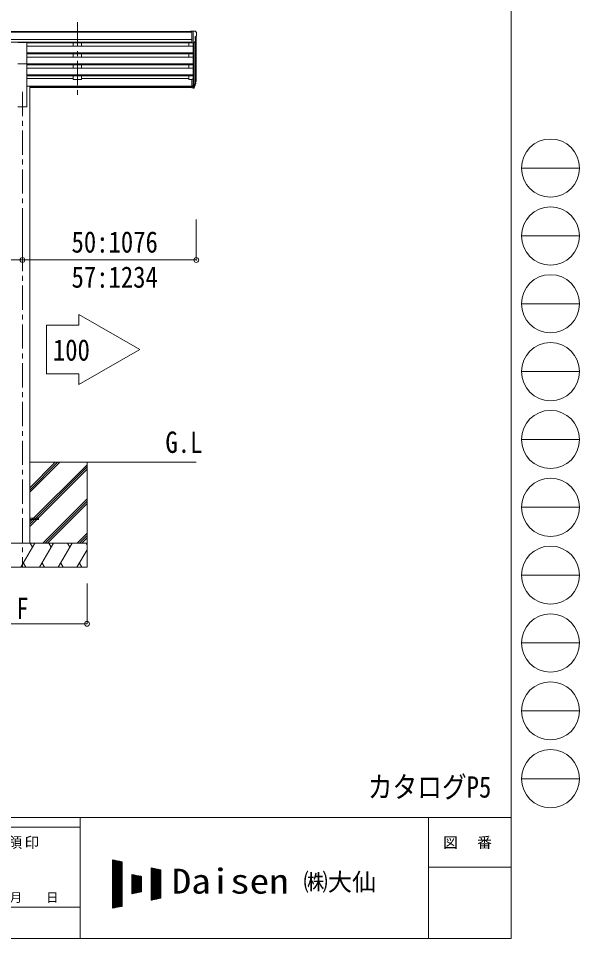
# Model space of a CAD drawing. Units: millimetres, scale not verified. Extents: x -14420 to 2444, y -5820 to 5820.
# Drawn here: x -1029 to 2444, y -5820 to -123 of the extents above; entities that cross this region are included whole.
import ezdxf
from ezdxf.enums import TextEntityAlignment as Align

# ---------------------------------------------------------------- set-up
doc = ezdxf.new("R2010")
doc.units = ezdxf.units.MM
doc.header["$LTSCALE"] = 30
doc.header["$PDMODE"] = 32
doc.header["$PDSIZE"] = 30
doc.linetypes.add('CHAIN1', pattern=[8, 5, -1, 1, -1])
for name, color, linetype, lineweight in [('0-0_0', 7, 'Continuous', 9), ('0-1_本体', 5, 'CHAIN1', 9), ('0-3_ELV2', 4, 'Continuous', 9), ('0-6_OTH_LINE', 6, 'Continuous', 9), ('F-0_240', 7, 'Continuous', 9)]:
    doc.layers.add(name, color=color, linetype=linetype, lineweight=lineweight)
doc.layers.add('0-7_SHAPE', color=7, linetype='Continuous')
doc.styles.add('ＭＳ ゴシック', font='')
doc.styles.get('ＭＳ ゴシック').set_extended_font_data('MS Gothic')

msp = doc.modelspace()

# ---------------------------------------------------------------- linework, layer by layer
at = {"layer": '0-0_0'}
for p, q in [((-959.18, -2871.4), (71.62, -2871.4)), ((-959.18, -3057.03), (-773.55, -2871.4)), ((-959.18, -3042.89), (-787.69, -2871.4)), ((-959.18, -3028.75), (-801.83, -2871.4)), ((-959.18, -3240.88), (-604.38, -2886.08)), ((-959.18, -3255.02), (-604.38, -2900.22)), ((-604.38, -2871.4), (-604.38, -3521.4)), ((-956.92, -3266.9), (-604.38, -2914.36)), ((-877.57, -3371.4), (-604.38, -3098.21)), ((-863.43, -3371.4), (-604.38, -3112.35)), ((-849.29, -3371.4), (-604.38, -3126.5)), ((-665.44, -3371.4), (-604.38, -3310.34)), ((-651.3, -3371.4), (-604.38, -3324.49)), ((-637.15, -3371.4), (-604.38, -3338.63)), ((-604.38, -3371.4), (-1404.38, -3371.4)), ((-1013.22, -3521.4), (-926.62, -3371.4)), ((-941.62, -3397.38), (-956.62, -3371.4)), ((-897.75, -3521.4), (-811.15, -3371.4)), ((-826.15, -3397.38), (-841.15, -3371.4)), ((-782.28, -3521.4), (-695.68, -3371.4)), ((-725.68, -3371.4), (-710.68, -3397.38)), ((-666.81, -3521.4), (-604.38, -3413.26)), ((-610.21, -3371.4), (-604.38, -3381.5)), ((-998.22, -3495.42), (-983.23, -3521.4)), ((-882.75, -3495.42), (-867.76, -3521.4)), ((-767.28, -3495.42), (-752.29, -3521.4)), ((-651.81, -3495.42), (-636.82, -3521.4))]:
    msp.add_line(p, q, dxfattribs=at)
msp.add_lwpolyline([(-1404.38, -2871.4), (-1404.38, -3521.4), (-604.38, -3521.4)], dxfattribs=at)
at = {"layer": '0-1_本体'}
for p, q in [((-664.38, -147), (-664.38, -624.52)), ((-664.38, -147), (-664.38, -624.52)), ((-1004.38, -577.83), (-1004.38, -3521.4))]:
    msp.add_line(p, q, dxfattribs=at)
at = {"layer": '0-3_ELV2'}
for p, q in [((45.12, -204.35), (-4953.88, -204.35)), ((45.12, -209.56), (-4953.88, -209.56)), ((45.12, -202.74), (35.12, -202.83)), ((35.12, -204.35), (35.12, -202.83)), ((45.12, -274.73), (45.12, -202.74)), ((63.62, -202.74), (45.12, -202.74)), ((51.62, -275.73), (51.62, -202.74)), ((63.62, -202.74), (65.95, -202.89)), ((66.71, -203.31), (70.78, -209.12)), ((73.62, -212.11), (73.62, -212.74)), ((45.12, -253.1), (-4953.88, -253.1)), ((45.12, -270.95), (-4953.88, -270.95)), ((-1031.88, -273.37), (-976.88, -273.37)), ((-976.88, -405.17), (-976.88, -273.37)), ((45.12, -274.29), (-976.88, -274.29)), ((-689.38, -274.19), (-689.38, -294.65)), ((-639.38, -274.19), (-639.38, -294.65)), ((26.62, -274.19), (26.62, -294.65)), ((45.12, -274.73), (51.62, -274.73)), ((51.62, -275.73), (56.83, -275.41)), ((51.62, -275.73), (51.62, -500.12)), ((57.62, -275.25), (57.63, -544.9)), ((59.24, -273.91), (68.25, -258.32)), ((65.62, -237.26), (65.62, -253.53)), ((71.09, -233.93), (65.77, -237)), ((66.65, -261.09), (66.65, -526.47)), ((71.62, -233.32), (71.62, -499.76)), ((-976.88, -294.65), (51.62, -294.65)), ((-976.88, -336.53), (51.62, -336.53)), ((-976.88, -338.02), (51.62, -338.02)), ((-976.88, -342.34), (51.62, -342.34)), ((-976.88, -363.14), (51.62, -363.14)), ((-689.38, -342.34), (-689.38, -363.14)), ((-639.38, -342.34), (-639.38, -363.14)), ((26.62, -342.34), (26.62, -363.14)), ((-1031.88, -405.17), (-976.88, -405.17)), ((-976.88, -405.02), (51.62, -405.02)), ((-976.88, -405.17), (-976.88, -671.4)), ((-976.88, -406.51), (51.62, -406.51)), ((-976.88, -410.83), (51.62, -410.83)), ((-976.88, -431.63), (51.62, -431.63)), ((-689.38, -410.83), (-689.38, -431.63)), ((-639.38, -410.83), (-639.38, -431.63)), ((26.62, -431.63), (26.62, -410.83)), ((-976.88, -473.51), (51.62, -473.51)), ((-976.88, -475.01), (51.62, -475.01)), ((-976.88, -479.32), (51.62, -479.32)), ((-976.88, -495.81), (-689.38, -495.81)), ((-689.38, -479.32), (-689.38, -500.76)), ((-639.38, -500.76), (-689.38, -500.76)), ((-639.38, -479.32), (-639.38, -500.76)), ((26.62, -495.81), (-639.38, -495.81)), ((26.62, -479.32), (26.62, -500.76)), ((26.62, -500.76), (45.12, -500.76)), ((45.12, -500.12), (45.12, -554.16)), ((45.12, -500.12), (51.62, -500.12)), ((51.62, -500.12), (51.62, -554.9)), ((-959.18, -542.4), (-976.88, -542.4)), ((-959.18, -542.4), (-959.18, -3371.4)), ((-959.18, -542.83), (45.12, -542.83)), ((-959.18, -544.22), (45.12, -544.22)), ((45.12, -551.91), (-959.18, -551.91)), ((45.12, -540.26), (51.62, -540.26)), ((45.12, -545.14), (51.62, -545.14)), ((45.12, -554.16), (51.62, -554.16)), ((51.62, -545.16), (56.75, -545.16)), ((51.62, -546.96), (56.47, -546.96)), ((51.62, -554.9), (56.47, -554.9)), ((58.05, -544.48), (65.81, -529.07)), ((67.26, -529.43), (59.06, -545.61)), ((67.87, -529.99), (59.06, -553.54)), ((69.92, -512.94), (66.65, -520)), ((70.53, -514.31), (66.65, -522.26)), ((68.21, -525.59), (67.87, -529.99)), ((-1031.88, -671.4), (-976.88, -671.4)), ((-959.18, -3216.9), (-904.38, -3216.9)), ((-959.18, -3225.9), (-904.38, -3225.9)), ((-904.38, -3216.9), (-904.38, -3225.9))]:
    msp.add_line(p, q, dxfattribs=at)
for centre, radius, start, end in [((65.89, -203.88), 1, 35, 86.5), ((70.62, -212.11), 3, 0, 87), ((-128.38, -212.74), 202, 355.05096, 0), ((56.65, -272.41), 3, 273.5, 330), ((65.92, -237.26), 0.3, 120, 180), ((65.92, -253.53), 0.3, 180, 265.2833), ((65.65, -256.82), 3, 330, 85.2833), ((66.71, -229.56), 6.18, 315.00103, 354.2965), ((41.03, -503.44), 30.41, 341.80266, 352.8448), ((42.44, -505.2), 29.53, 342.01856, 353.49194)]:
    msp.add_arc(centre, radius, start, end, dxfattribs=at)
for centre, major_axis, ratio, start_param, end_param in [((-16.24, -498.95), (-87.93, 4.42), 0.541684, 3.060334, 3.2172517), ((-17.03, -505.63), (89.06, 1.43), 0.57596, 6.1985533, 6.3701348), ((56.47, -544.25), (3, 0), 0.90356, 4.712389, 5.7595865), ((56.47, -552.19), (-3, 0), 0.90356, 1.5707963, 2.6179939), ((56.75, -543.8), (1.5, 0), 0.90356, 4.712389, 5.7595865), ((-18.3, -505.53), (88.05, 0), 0.90356, 5.9828017, 6.0168888), ((66.91, -525.59), (-1.3, 0), 0.90356, 2.9359903, 4.9130961), ((-19.01, -509.4), (89.07, 0), 0.90356, 6.0316505, 6.077583)]:
    msp.add_ellipse(centre, major_axis=major_axis, ratio=ratio, start_param=start_param, end_param=end_param, dxfattribs=at)
at = {"layer": '0-6_OTH_LINE'}
for p, q in [((-1004.38, -1618.9), (-1004.38, -1368.9)), ((71.62, -1618.9), (71.62, -1368.9)), ((-1004.38, -1618.9), (-3904.38, -1618.9)), ((71.62, -1618.9), (-1004.38, -1618.9)), ((-604.38, -3871.4), (-604.38, -3621.42)), ((-1404.38, -3871.4), (-604.38, -3871.4))]:
    msp.add_line(p, q, dxfattribs=at)
at = {"layer": '0-6_OTH_LINE', "color": 7}
for p, q in [((-654.24, -1955.91), (-654.24, -2023.11)), ((-654.24, -2322.71), (-854.64, -2322.71)), ((-654.24, -2322.71), (-654.24, -2389.91))]:
    msp.add_line(p, q, dxfattribs=at)
for points in [[(-654.24, -2389.91), (-278.39, -2172.91), (-654.24, -1955.91)], [(-654.24, -2023.11), (-854.64, -2023.11), (-854.64, -2322.71)]]:
    msp.add_lwpolyline(points, dxfattribs=at)
at = {"layer": '0-6_OTH_LINE'}
for p in [(-1004.38, -1618.9), (71.62, -1618.9), (-604.38, -3871.4)]:
    msp.add_point(p, dxfattribs=at)
at = {"layer": 'F-0_240', "color": 5}
for p, q in [((2020.01, 5820), (2020.01, -5820)), ((-14419.99, -5070), (2020.01, -5070)), ((-646.75, -5070), (-646.75, -5820)), ((1510.01, -5070), (1510.01, -5820)), ((-14419.99, -5130), (-646.75, -5130)), ((1510.01, -5377.5), (2020.01, -5377.5)), ((-1486.75, -5625), (-646.75, -5625)), ((-14419.99, -5820), (2020.01, -5820))]:
    msp.add_line(p, q, dxfattribs=at)
at = {"layer": 'F-0_240', "color": 4}
for p, q in [((2084.12, -1050), (2444.13, -1050)), ((2084.12, -1470), (2444.13, -1470)), ((2084.12, -1890), (2444.13, -1890)), ((2084.12, -2310), (2444.13, -2310)), ((2084.12, -2730), (2444.13, -2730)), ((2084.12, -3150), (2444.13, -3150)), ((2084.12, -3570), (2444.13, -3570)), ((2084.12, -3990), (2444.13, -3990)), ((2084.12, -4410), (2444.13, -4410)), ((2084.12, -4830), (2444.13, -4830))]:
    msp.add_line(p, q, dxfattribs=at)
at = {"layer": 'F-0_240'}
for p, q in [((-446.79, -5332.6), (-386.79, -5345.1)), ((-446.79, -5332.6), (-446.79, -5632.6)), ((-446.79, -5335.42), (-433.24, -5335.42)), ((-446.79, -5338.42), (-418.84, -5338.42)), ((-446.79, -5341.42), (-404.44, -5341.42)), ((-446.79, -5344.42), (-390.04, -5344.42)), ((-446.79, -5347.42), (-386.79, -5347.42)), ((-446.79, -5350.42), (-386.79, -5350.42)), ((-446.79, -5353.42), (-386.79, -5353.42)), ((-445.01, -5632.23), (-445.01, -5332.97)), ((-442.01, -5631.61), (-442.01, -5333.6)), ((-439.01, -5630.98), (-439.01, -5334.22)), ((-436.01, -5630.36), (-436.01, -5334.85)), ((-433.01, -5629.73), (-433.01, -5335.47)), ((-430.01, -5629.11), (-430.01, -5336.1)), ((-427.01, -5628.48), (-427.01, -5336.72)), ((-424.01, -5627.86), (-424.01, -5337.35)), ((-421.01, -5627.23), (-421.01, -5337.97)), ((-418.01, -5626.61), (-418.01, -5338.6)), ((-415.01, -5625.98), (-415.01, -5339.22)), ((-412.01, -5625.36), (-412.01, -5339.85)), ((-409.01, -5624.73), (-409.01, -5340.47)), ((-406.01, -5624.11), (-406.01, -5341.1)), ((-403.01, -5623.48), (-403.01, -5341.72)), ((-400.01, -5622.86), (-400.01, -5342.35)), ((-397.01, -5622.23), (-397.01, -5342.97)), ((-394.01, -5621.61), (-394.01, -5343.6)), ((-391.01, -5620.98), (-391.01, -5344.22)), ((-388.01, -5620.36), (-388.01, -5344.85)), ((-386.79, -5345.1), (-386.79, -5620.1)), ((-446.79, -5356.42), (-386.79, -5356.42)), ((-446.79, -5359.42), (-386.79, -5359.42)), ((-446.79, -5362.42), (-386.79, -5362.42)), ((-446.79, -5365.42), (-386.79, -5365.42)), ((-446.79, -5368.42), (-386.79, -5368.42)), ((-446.79, -5371.42), (-386.79, -5371.42)), ((-446.79, -5374.42), (-386.79, -5374.42)), ((-446.79, -5377.42), (-386.79, -5377.42)), ((-446.79, -5380.42), (-386.79, -5380.42)), ((-446.79, -5383.42), (-386.79, -5383.42)), ((-446.79, -5386.42), (-386.79, -5386.42)), ((-446.79, -5389.42), (-386.79, -5389.42)), ((-446.79, -5392.42), (-386.79, -5392.42)), ((-446.79, -5395.42), (-386.79, -5395.42)), ((-446.79, -5398.42), (-386.79, -5398.42)), ((-446.79, -5401.42), (-386.79, -5401.42)), ((-446.79, -5404.42), (-386.79, -5404.42)), ((-446.79, -5407.42), (-386.79, -5407.42)), ((-446.79, -5410.42), (-386.79, -5410.42)), ((-206.79, -5382.6), (-146.79, -5395.1)), ((-206.79, -5382.6), (-206.79, -5582.6)), ((-206.79, -5383.42), (-202.84, -5383.42)), ((-206.79, -5386.42), (-188.44, -5386.42)), ((-206.79, -5389.42), (-174.04, -5389.42)), ((-206.79, -5392.42), (-159.64, -5392.42)), ((-206.79, -5395.42), (-146.79, -5395.42)), ((-206.79, -5398.42), (-146.79, -5398.42)), ((-206.79, -5401.42), (-146.79, -5401.42)), ((-206.79, -5404.42), (-146.79, -5404.42)), ((-206.79, -5407.42), (-146.79, -5407.42)), ((-206.79, -5410.42), (-146.79, -5410.42)), ((-205.01, -5582.23), (-205.01, -5382.97)), ((-202.01, -5581.61), (-202.01, -5383.6)), ((-199.01, -5580.98), (-199.01, -5384.22)), ((-196.01, -5580.36), (-196.01, -5384.85)), ((-193.01, -5579.73), (-193.01, -5385.47)), ((-190.01, -5579.11), (-190.01, -5386.1)), ((-187.01, -5578.48), (-187.01, -5386.72)), ((-184.01, -5577.86), (-184.01, -5387.35)), ((-181.01, -5577.23), (-181.01, -5387.97)), ((-178.01, -5576.61), (-178.01, -5388.6)), ((-175.01, -5575.98), (-175.01, -5389.22)), ((-172.01, -5575.36), (-172.01, -5389.85)), ((-169.01, -5574.73), (-169.01, -5390.47)), ((-166.01, -5574.11), (-166.01, -5391.1)), ((-163.01, -5573.48), (-163.01, -5391.72)), ((-160.01, -5572.86), (-160.01, -5392.35)), ((-157.01, -5572.23), (-157.01, -5392.97)), ((-154.01, -5571.61), (-154.01, -5393.6)), ((-151.01, -5570.98), (-151.01, -5394.22)), ((-148.01, -5570.36), (-148.01, -5394.85)), ((-146.79, -5395.1), (-146.79, -5570.1)), ((-446.79, -5413.42), (-386.79, -5413.42)), ((-446.79, -5416.42), (-386.79, -5416.42)), ((-446.79, -5419.42), (-386.79, -5419.42)), ((-446.79, -5422.42), (-386.79, -5422.42)), ((-446.79, -5425.42), (-386.79, -5425.42)), ((-446.79, -5428.42), (-386.79, -5428.42)), ((-446.79, -5431.42), (-386.79, -5431.42)), ((-446.79, -5434.42), (-386.79, -5434.42)), ((-446.79, -5437.42), (-386.79, -5437.42)), ((-446.79, -5440.42), (-386.79, -5440.42)), ((-446.79, -5443.42), (-386.79, -5443.42)), ((-446.79, -5446.42), (-386.79, -5446.42)), ((-446.79, -5449.42), (-386.79, -5449.42)), ((-446.79, -5452.42), (-386.79, -5452.42)), ((-446.79, -5455.42), (-386.79, -5455.42)), ((-446.79, -5458.42), (-386.79, -5458.42)), ((-446.79, -5461.42), (-386.79, -5461.42)), ((-446.79, -5464.42), (-386.79, -5464.42)), ((-446.79, -5467.42), (-386.79, -5467.42)), ((-326.79, -5422.6), (-266.79, -5435.1)), ((-326.79, -5422.6), (-326.79, -5542.6)), ((-326.79, -5425.42), (-313.24, -5425.42)), ((-326.79, -5428.42), (-298.84, -5428.42)), ((-326.79, -5431.42), (-284.44, -5431.42)), ((-326.79, -5434.42), (-270.04, -5434.42)), ((-326.79, -5437.42), (-266.79, -5437.42)), ((-326.79, -5440.42), (-266.79, -5440.42)), ((-326.79, -5443.42), (-266.79, -5443.42)), ((-326.79, -5446.42), (-266.79, -5446.42)), ((-326.79, -5449.42), (-266.79, -5449.42)), ((-326.79, -5452.42), (-266.79, -5452.42)), ((-326.79, -5455.42), (-266.79, -5455.42)), ((-326.79, -5458.42), (-266.79, -5458.42)), ((-326.79, -5461.42), (-266.79, -5461.42)), ((-326.79, -5464.42), (-266.79, -5464.42)), ((-326.79, -5467.42), (-266.79, -5467.42)), ((-325.01, -5542.23), (-325.01, -5422.97)), ((-322.01, -5541.61), (-322.01, -5423.6)), ((-319.01, -5540.98), (-319.01, -5424.22)), ((-316.01, -5540.36), (-316.01, -5424.85)), ((-313.01, -5539.73), (-313.01, -5425.47)), ((-310.01, -5539.11), (-310.01, -5426.1)), ((-307.01, -5538.48), (-307.01, -5426.72)), ((-304.01, -5537.86), (-304.01, -5427.35)), ((-301.01, -5537.23), (-301.01, -5427.97)), ((-298.01, -5536.61), (-298.01, -5428.6)), ((-295.01, -5535.98), (-295.01, -5429.22)), ((-292.01, -5535.36), (-292.01, -5429.85)), ((-289.01, -5534.73), (-289.01, -5430.47)), ((-286.01, -5534.11), (-286.01, -5431.1)), ((-283.01, -5533.48), (-283.01, -5431.72)), ((-280.01, -5532.86), (-280.01, -5432.35)), ((-277.01, -5532.23), (-277.01, -5432.97)), ((-274.01, -5531.61), (-274.01, -5433.6)), ((-271.01, -5530.98), (-271.01, -5434.22)), ((-268.01, -5530.36), (-268.01, -5434.85)), ((-266.79, -5435.1), (-266.79, -5530.1)), ((-206.79, -5413.42), (-146.79, -5413.42)), ((-206.79, -5416.42), (-146.79, -5416.42)), ((-206.79, -5419.42), (-146.79, -5419.42)), ((-206.79, -5422.42), (-146.79, -5422.42)), ((-206.79, -5425.42), (-146.79, -5425.42)), ((-206.79, -5428.42), (-146.79, -5428.42)), ((-206.79, -5431.42), (-146.79, -5431.42)), ((-206.79, -5434.42), (-146.79, -5434.42)), ((-206.79, -5437.42), (-146.79, -5437.42)), ((-206.79, -5440.42), (-146.79, -5440.42)), ((-206.79, -5443.42), (-146.79, -5443.42)), ((-206.79, -5446.42), (-146.79, -5446.42)), ((-206.79, -5449.42), (-146.79, -5449.42)), ((-206.79, -5452.42), (-146.79, -5452.42)), ((-206.79, -5455.42), (-146.79, -5455.42)), ((-206.79, -5458.42), (-146.79, -5458.42)), ((-206.79, -5461.42), (-146.79, -5461.42)), ((-206.79, -5464.42), (-146.79, -5464.42)), ((-206.79, -5467.42), (-146.79, -5467.42)), ((-446.79, -5470.42), (-386.79, -5470.42)), ((-446.79, -5473.42), (-386.79, -5473.42)), ((-446.79, -5476.42), (-386.79, -5476.42)), ((-446.79, -5479.42), (-386.79, -5479.42)), ((-446.79, -5482.42), (-386.79, -5482.42)), ((-446.79, -5485.42), (-386.79, -5485.42)), ((-446.79, -5488.42), (-386.79, -5488.42)), ((-446.79, -5491.42), (-386.79, -5491.42)), ((-446.79, -5494.42), (-386.79, -5494.42)), ((-446.79, -5497.42), (-386.79, -5497.42)), ((-446.79, -5500.42), (-386.79, -5500.42)), ((-446.79, -5503.42), (-386.79, -5503.42)), ((-446.79, -5506.42), (-386.79, -5506.42)), ((-446.79, -5509.42), (-386.79, -5509.42)), ((-446.79, -5512.42), (-386.79, -5512.42)), ((-446.79, -5515.42), (-386.79, -5515.42)), ((-446.79, -5518.42), (-386.79, -5518.42)), ((-446.79, -5521.42), (-386.79, -5521.42)), ((-446.79, -5524.42), (-386.79, -5524.42)), ((-326.79, -5470.42), (-266.79, -5470.42)), ((-326.79, -5473.42), (-266.79, -5473.42)), ((-326.79, -5476.42), (-266.79, -5476.42)), ((-326.79, -5479.42), (-266.79, -5479.42)), ((-326.79, -5482.42), (-266.79, -5482.42)), ((-326.79, -5485.42), (-266.79, -5485.42)), ((-326.79, -5488.42), (-266.79, -5488.42)), ((-326.79, -5491.42), (-266.79, -5491.42)), ((-326.79, -5494.42), (-266.79, -5494.42)), ((-326.79, -5497.42), (-266.79, -5497.42)), ((-326.79, -5500.42), (-266.79, -5500.42)), ((-326.79, -5503.42), (-266.79, -5503.42)), ((-326.79, -5506.42), (-266.79, -5506.42)), ((-326.79, -5509.42), (-266.79, -5509.42)), ((-326.79, -5512.42), (-266.79, -5512.42)), ((-326.79, -5515.42), (-266.79, -5515.42)), ((-326.79, -5518.42), (-266.79, -5518.42)), ((-326.79, -5521.42), (-266.79, -5521.42)), ((-326.79, -5524.42), (-266.79, -5524.42)), ((-206.79, -5470.42), (-146.79, -5470.42)), ((-206.79, -5473.42), (-146.79, -5473.42)), ((-206.79, -5476.42), (-146.79, -5476.42)), ((-206.79, -5479.42), (-146.79, -5479.42)), ((-206.79, -5482.42), (-146.79, -5482.42)), ((-206.79, -5485.42), (-146.79, -5485.42)), ((-206.79, -5488.42), (-146.79, -5488.42)), ((-206.79, -5491.42), (-146.79, -5491.42)), ((-206.79, -5494.42), (-146.79, -5494.42)), ((-206.79, -5497.42), (-146.79, -5497.42)), ((-206.79, -5500.42), (-146.79, -5500.42)), ((-206.79, -5503.42), (-146.79, -5503.42)), ((-206.79, -5506.42), (-146.79, -5506.42)), ((-206.79, -5509.42), (-146.79, -5509.42)), ((-206.79, -5512.42), (-146.79, -5512.42)), ((-206.79, -5515.42), (-146.79, -5515.42)), ((-206.79, -5518.42), (-146.79, -5518.42)), ((-206.79, -5521.42), (-146.79, -5521.42)), ((-206.79, -5524.42), (-146.79, -5524.42)), ((-446.79, -5527.42), (-386.79, -5527.42)), ((-446.79, -5530.42), (-386.79, -5530.42)), ((-446.79, -5533.42), (-386.79, -5533.42)), ((-446.79, -5536.42), (-386.79, -5536.42)), ((-446.79, -5539.42), (-386.79, -5539.42)), ((-446.79, -5542.42), (-386.79, -5542.42)), ((-446.79, -5545.42), (-386.79, -5545.42)), ((-446.79, -5548.42), (-386.79, -5548.42)), ((-446.79, -5551.42), (-386.79, -5551.42)), ((-446.79, -5554.42), (-386.79, -5554.42)), ((-446.79, -5557.42), (-386.79, -5557.42)), ((-446.79, -5560.42), (-386.79, -5560.42)), ((-446.79, -5563.42), (-386.79, -5563.42)), ((-446.79, -5566.42), (-386.79, -5566.42)), ((-446.79, -5569.42), (-386.79, -5569.42)), ((-446.79, -5572.42), (-386.79, -5572.42)), ((-446.79, -5575.42), (-386.79, -5575.42)), ((-446.79, -5578.42), (-386.79, -5578.42)), ((-446.79, -5581.42), (-386.79, -5581.42)), ((-326.79, -5527.42), (-266.79, -5527.42)), ((-326.79, -5542.6), (-266.79, -5530.1)), ((-326.79, -5530.42), (-268.33, -5530.42)), ((-326.79, -5533.42), (-282.73, -5533.42)), ((-326.79, -5536.42), (-297.13, -5536.42)), ((-326.79, -5539.42), (-311.53, -5539.42)), ((-326.79, -5542.42), (-325.93, -5542.42)), ((-206.79, -5527.42), (-146.79, -5527.42)), ((-206.79, -5530.42), (-146.79, -5530.42)), ((-206.79, -5533.42), (-146.79, -5533.42)), ((-206.79, -5536.42), (-146.79, -5536.42)), ((-206.79, -5539.42), (-146.79, -5539.42)), ((-206.79, -5542.42), (-146.79, -5542.42)), ((-206.79, -5545.42), (-146.79, -5545.42)), ((-206.79, -5548.42), (-146.79, -5548.42)), ((-206.79, -5551.42), (-146.79, -5551.42)), ((-206.79, -5554.42), (-146.79, -5554.42)), ((-206.79, -5557.42), (-146.79, -5557.42)), ((-206.79, -5560.42), (-146.79, -5560.42)), ((-206.79, -5563.42), (-146.79, -5563.42)), ((-206.79, -5566.42), (-146.79, -5566.42)), ((-206.79, -5569.42), (-146.79, -5569.42)), ((-146.79, -5570.1), (-206.79, -5582.6)), ((-206.79, -5572.42), (-157.93, -5572.42)), ((-206.79, -5575.42), (-172.33, -5575.42)), ((-206.79, -5578.42), (-186.73, -5578.42)), ((-206.79, -5581.42), (-201.13, -5581.42)), ((-446.79, -5584.42), (-386.79, -5584.42)), ((-446.79, -5587.42), (-386.79, -5587.42)), ((-446.79, -5590.42), (-386.79, -5590.42)), ((-446.79, -5593.42), (-386.79, -5593.42)), ((-446.79, -5596.42), (-386.79, -5596.42)), ((-446.79, -5599.42), (-386.79, -5599.42)), ((-446.79, -5602.42), (-386.79, -5602.42)), ((-446.79, -5605.42), (-386.79, -5605.42)), ((-446.79, -5608.42), (-386.79, -5608.42)), ((-446.79, -5611.42), (-386.79, -5611.42)), ((-446.79, -5614.42), (-386.79, -5614.42)), ((-446.79, -5617.42), (-386.79, -5617.42)), ((-386.79, -5620.1), (-446.79, -5632.6)), ((-446.79, -5620.42), (-388.33, -5620.42)), ((-446.79, -5623.42), (-402.73, -5623.42)), ((-446.79, -5626.42), (-417.13, -5626.42)), ((-446.79, -5629.42), (-431.53, -5629.42)), ((-446.79, -5632.42), (-445.93, -5632.42))]:
    msp.add_line(p, q, dxfattribs=at)
at = {"layer": 'F-0_240', "color": 4}
for centre in [(2264.12, -1050), (2264.12, -1470), (2264.12, -1890), (2264.12, -2310), (2264.12, -2730), (2264.12, -3150), (2264.12, -3570), (2264.12, -3990), (2264.12, -4410), (2264.12, -4830)]:
    msp.add_circle(centre, 180, dxfattribs=at)

# ---------------------------------------------------------------- texts
at = {"layer": '0-6_OTH_LINE', "color": 7, "style": 'ＭＳ ゴシック', "width": 0.85}
for s, p in [('50:1076', (-700.45, -1612.9)), ('57:1234', (-700.45, -1830.28)), ('100', (-815.92, -2281.66)), ('F', (-1041.88, -3881.4)), ('カタログP5', (1132.93, -4986.96))]:
    msp.add_text(s, height=132, dxfattribs=at).set_placement(p, align=Align.BOTTOM_LEFT)
at = {"layer": '0-7_SHAPE', "style": 'ＭＳ ゴシック', "width": 0.85}
msp.add_text('G.L', height=132, dxfattribs=at).set_placement((-119.41, -2852.7), align=Align.BOTTOM_LEFT)
at = {"layer": 'F-0_240', "style": 'ＭＳ ゴシック', "width": 1.15}
msp.add_text('Daisen', height=154, dxfattribs=at).set_placement((-79.92, -5587.6), align=Align.BOTTOM_LEFT)
at = {"layer": 'F-0_240', "style": 'ＭＳ ゴシック'}
for s, height, p in [('㈱大仙\u3000', 110, (735.48, -5557.6)), ('年\u3000\u3000月\u3000\u3000日', 54.99, (-1306.75, -5610))]:
    msp.add_text(s, height=height, dxfattribs=at).set_placement(p, align=Align.BOTTOM_LEFT)
at = {"layer": 'F-0_240', "char_height": 65.98, "attachment_point": 7, "style": 'ＭＳ ゴシック'}
for s, insert in [('\\T1.17;御受領印', (-1306.75, -5265)), ('\\T1.17;図\u3000番', (1600.01, -5265))]:
    msp.add_mtext(s, dxfattribs=dict(at, insert=insert))

doc.saveas('drawing.dxf')
